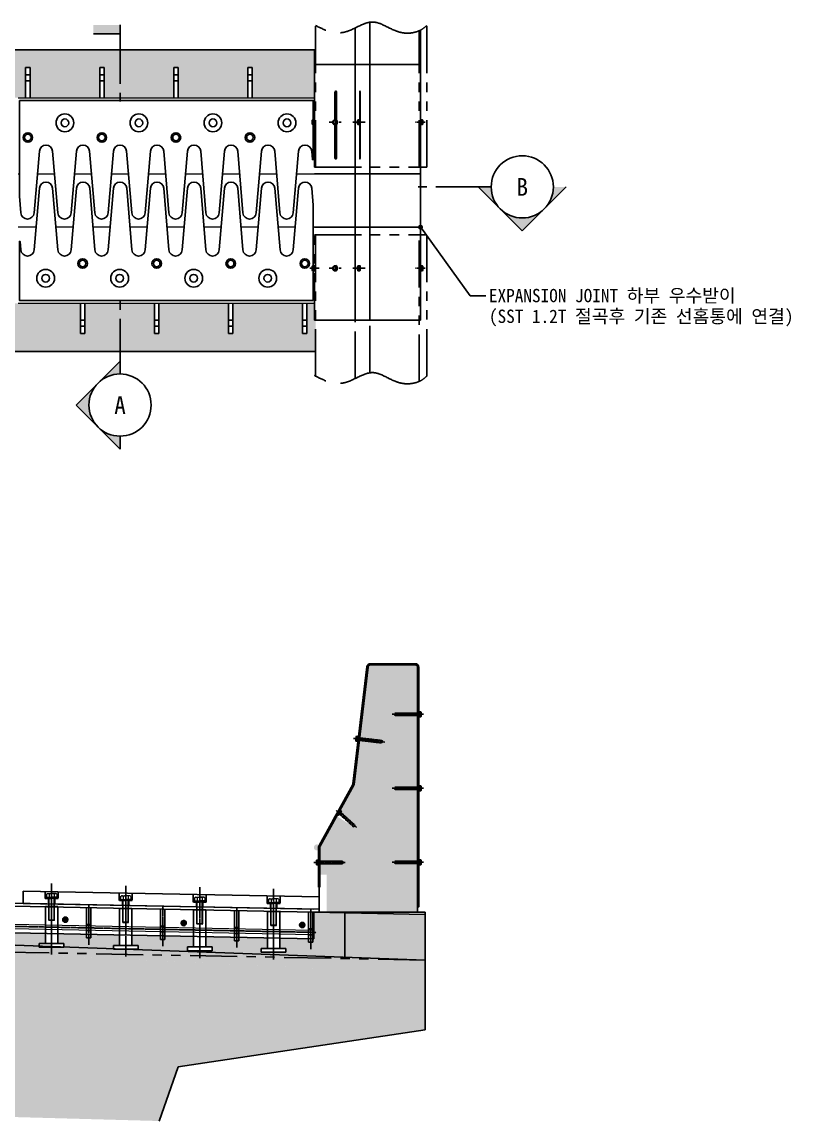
# Model space of a CAD drawing. Header units: inches. Extents: x 1408883 to 1428975, y -49105 to -40709.
# Drawn here: x 1412579 to 1415176, y -44675 to -40962 of the extents above; entities that cross this region are included whole.
import ezdxf
from ezdxf.enums import TextEntityAlignment as Align

# ---------------------------------------------------------------- set-up
doc = ezdxf.new("R2010")
doc.units = ezdxf.units.IN
doc.header["$LTSCALE"] = 5
doc.header["$MEASUREMENT"] = 0
for name, pattern in [('11$0$CENTER', [2, 1.25, -0.25, 0.25, -0.25]), ('11$0$CXB001', [3.1, 1.25, -0.2, 0.2, -0.2, 1.25]), ('11$0$PHANTOM', [63.5, 31.75, -6.35, 6.35, -6.35, 6.35, -6.35]), ('CENTER', [2, 1.25, -0.25, 0.25, -0.25]), ('CXB001', [3.1, 1.25, -0.2, 0.2, -0.2, 1.25]), ('HIDDEN', [0.375, 0.25, -0.125]), ('PHANTOM', [63.5, 31.75, -6.35, 6.35, -6.35, 6.35, -6.35])]:
    doc.linetypes.add(name, pattern=pattern)
doc.layers.get('0').update_dxf_attribs({"linetype": 'CONTINUOUS'})
for name, color, linetype in [('11$0$CSB-05-02-01-S03-CS-CONC', 4, 'CONTINUOUS'), ('11$0$CSB-05-02-01-S03-CS-STLC', 4, 'CONTINUOUS'), ('11$0$CSB-05-02-01-S03-CX-CENT', 1, '11$0$CXB001'), ('A-XXXX-SOLD', 252, 'CONTINUOUS'), ('CSB-05-02-01-S03-CS-CONC', 4, 'CONTINUOUS'), ('CSB-05-02-01-S03-CX-CENT', 1, 'CXB001'), ('CSB-05-02-01-S03-CX-MIS3', 3, 'CONTINUOUS'), ('HEACH', 4, 'CONTINUOUS'), ('일점쇄선', 1, 'CENTER')]:
    doc.layers.add(name, color=color, linetype=linetype)
for name, color, linetype, lineweight in [('11$0$LINE01', 4, 'CONTINUOUS', 15), ('A-MKXS-LEAD', 7, 'CONTINUOUS', 25), ('A-MKXS-MAK1', 3, 'CONTINUOUS', 25), ('A-MKXS-TEXT2', 7, 'CONTINUOUS', 25), ('A-XXXX-TXT2', 3, 'CONTINUOUS', 25), ('BOLT', 252, 'CONTINUOUS', 5)]:
    doc.layers.add(name, color=color, linetype=linetype, lineweight=lineweight)
doc.styles.add('돋움체', font='')
doc.styles.get('돋움체').set_extended_font_data('DotumChe')

# ---------------------------------------------------------------- blocks, each defined once
blk = doc.blocks.new('11$0$oooi')
at = {"color": 4}
for p, q in [((-89.1, 13260.7), (-89.1, 13158.7)), ((-74.1, 13260.7), (-74.1, 13158.7)), ((160.9, 13260.7), (160.9, 13158.7)), ((175.9, 13260.7), (175.9, 13158.7)), ((410.9, 13260.7), (410.9, 13158.7)), ((425.9, 13260.7), (425.9, 13158.7)), ((660.9, 13260.7), (660.9, 13158.7)), ((675.9, 13260.7), (675.9, 13158.7)), ((-89.1, 13203.7), (-74.1, 13203.7)), ((-89.1, 13183.7), (-74.1, 13183.7)), ((160.9, 13203.7), (175.9, 13203.7)), ((160.9, 13183.7), (175.9, 13183.7)), ((410.9, 13203.7), (425.9, 13203.7)), ((410.9, 13183.7), (425.9, 13183.7)), ((660.9, 13203.7), (675.9, 13203.7)), ((660.9, 13183.7), (675.9, 13183.7)), ((-89.1, 13158.7), (-74.1, 13158.7)), ((160.9, 13158.7), (175.9, 13158.7)), ((410.9, 13158.7), (425.9, 13158.7)), ((660.9, 13158.7), (675.9, 13158.7))]:
    blk.add_line(p, q, dxfattribs=at)
blk.add_lwpolyline([(-110.1, 13270.7), (-110.1, 13593), (-105.3, 13650.1, -0.918989), (-60.5, 13650.1), (-42.8, 13441.3, 0.918989), (2, 13441.3), (19.7, 13650.1, -0.918989), (64.5, 13650.1), (82.2, 13441.3, 0.918989), (127, 13441.3), (144.7, 13650.1, -0.918989), (189.5, 13650.1), (207.2, 13441.3, 0.918989), (252, 13441.3), (269.7, 13650.1, -0.918989), (314.5, 13650.1), (332.2, 13441.3, 0.918989), (377, 13441.3), (394.7, 13650.1, -0.918989), (439.5, 13650.1), (457.2, 13441.3, 0.918989), (502, 13441.3), (519.7, 13650.1, -0.918989), (564.5, 13650.1), (582.2, 13441.3, 0.918989), (627, 13441.3), (644.7, 13650.1, -0.918989), (689.5, 13650.1), (707.2, 13441.3, 0.918989), (752, 13441.3), (769.7, 13650.1, -0.918989), (814.5, 13650.1), (832.2, 13441.3, 0.918989), (877, 13441.3), (879.5, 13469.9), (881.9, 13469.9), (881.9, 13270.7)], format="xyb", close=True)
for centre, radius in [((43.4, 13345.7), 30), ((293.4, 13345.7), 30), ((543.4, 13345.7), 30), ((793.4, 13345.7), 30), ((43.4, 13345.7), 13), ((293.4, 13345.7), 13), ((543.4, 13345.7), 13), ((793.4, 13345.7), 13)]:
    blk.add_circle(centre, radius)
at = {"layer": '11$0$LINE01', "color": 6, "linetype": 'ByBlock'}
for p, q in [((-114.1, 13518.2), (-110.1, 13518.2)), ((-49.3, 13518.2), (8.5, 13518.2)), ((75.7, 13518.2), (133.5, 13518.2)), ((200.7, 13518.2), (258.5, 13518.2)), ((325.7, 13518.2), (383.5, 13518.2)), ((450.7, 13518.2), (508.5, 13518.2)), ((575.7, 13518.2), (633.5, 13518.2)), ((700.7, 13518.2), (758.5, 13518.2)), ((825.7, 13518.2), (885.9, 13518.2)), ((-114.1, 13260.7), (885.9, 13260.7))]:
    blk.add_line(p, q, dxfattribs=at)
blk = doc.blocks.new('adsfafd')
at = {"color": 0, "ltscale": 2}
for p, q in [((-9297, 31597), (-9247, 31597)), ((-9297, 31447), (-9297, 31597)), ((-9247, 31447), (-9247, 31597)), ((-9322, 31432), (-9322, 31447)), ((-9322, 31447), (-9222, 31447)), ((-9322, 31432), (-9222, 31432)), ((-9222, 31432), (-9222, 31447))]:
    blk.add_line(p, q, dxfattribs=at)

msp = doc.modelspace()

# ---------------------------------------------------------------- hatches: boundary and pattern name
at = {"layer": 'A-MKXS-MAK1'}
msp.add_hatch(color=256, dxfattribs=at).paths.add_polyline_path([(1412819.9, -41002.1), (1412819.9, -40972.1), (1412909.9, -40972.1), (1412909.9, -41002.1)])
h = msp.add_hatch(color=256, dxfattribs=at)
h.paths.add_polyline_path([(1414268.2, -41667.7), (1414193.9, -41593.5, 0.414214), (1414342.4, -41593.5)])
h.paths.add_polyline_path([(1414193.9, -41593.5), (1414119.7, -41519.2), (1414163.2, -41519.2, 0.198912)])
h.paths.add_polyline_path([(1414342.4, -41593.5, 0.198912), (1414373.2, -41519.2), (1414416.7, -41519.2)])
h = msp.add_hatch(color=256, dxfattribs=at)
h.paths.add_polyline_path([(1412761.5, -42256.2), (1412835.7, -42182, 0.414214), (1412835.7, -42330.5)])
h.paths.add_polyline_path([(1412835.7, -42182), (1412909.9, -42107.7), (1412909.9, -42151.2, 0.198912)])
h.paths.add_polyline_path([(1412835.7, -42330.5, 0.198912), (1412909.9, -42361.2), (1412909.9, -42404.7)])
at = {"layer": 'A-XXXX-SOLD'}
for points in [[(1412356.2, -41115.8), (1412341.2, -41115.8), (1412341.2, -41217.8), (1412106.2, -41217.8), (1412106.2, -41115.8), (1412091.2, -41115.8), (1412091.2, -41217.8), (1411856.2, -41217.8), (1411856.2, -41115.8), (1411841.2, -41115.8), (1411841.2, -41217.8), (1411606.2, -41217.8), (1411606.2, -41115.8), (1411591.2, -41115.8), (1411591.2, -41217.8), (1411566.2, -41217.8), (1411566.2, -41055.8), (1413566.2, -41055.8), (1413566.2, -41217.8), (1413356.2, -41217.8), (1413356.2, -41115.8), (1413341.2, -41115.8), (1413341.2, -41217.8), (1413106.2, -41217.8), (1413106.2, -41115.8), (1413091.2, -41115.8), (1413091.2, -41217.8), (1412856.2, -41217.8), (1412856.2, -41115.8), (1412841.2, -41115.8), (1412841.2, -41217.8), (1412606.2, -41217.8), (1412606.2, -41115.8), (1412591.2, -41115.8), (1412591.2, -41217.8), (1412356.2, -41217.8)], [(1412541.2, -41912.8), (1412566.2, -41912.8), (1412776.2, -41912.8), (1412776.2, -42014.8), (1412791.2, -42014.8), (1412791.2, -41912.8), (1413026.2, -41912.8), (1413026.2, -42014.8), (1413041.2, -42014.8), (1413041.2, -41912.8), (1413276.2, -41912.8), (1413276.2, -42014.8), (1413291.2, -42014.8), (1413291.2, -41912.8), (1413526.2, -41912.8), (1413526.2, -42014.8), (1413541.2, -42014.8), (1413541.2, -41912.8), (1413566.2, -41912.8), (1413566.2, -41969), (1413570.4, -41969), (1413570.4, -42074.8), (1411566.2, -42074.8), (1411566.2, -41912.8), (1411776.2, -41912.8), (1411776.2, -42014.8), (1411791.2, -42014.8), (1411791.2, -41912.8), (1412026.2, -41912.8), (1412026.2, -42014.8), (1412041.2, -42014.8), (1412041.2, -41912.8), (1412276.2, -41912.8), (1412276.2, -42014.8), (1412291.2, -42014.8), (1412291.2, -41912.8), (1412526.2, -41912.8), (1412526.2, -42014.8), (1412541.2, -42014.8)]]:
    msp.add_hatch(color=256, dxfattribs=at).paths.add_polyline_path(points)
h = msp.add_hatch(color=256, dxfattribs=at)
edge = h.paths.add_edge_path()
edge.add_line((1413914.9, -43950.9), (1413914.9, -43967.5))
edge.add_line((1413914.9, -43967.5), (1413607.2, -43967.5))
edge.add_line((1413607.2, -43967.5), (1413607.2, -43959.2))
edge.add_line((1413607.2, -43959.2), (1413607.2, -43842.5))
edge.add_line((1413607.2, -43842.5), (1413584.6, -43842.5))
edge.add_line((1413584.6, -43842.5), (1413584.6, -43805))
edge.add_line((1413584.6, -43805), (1413641.1, -43805))
edge.add_line((1413641.1, -43805), (1413642.4, -43803.8))
edge.add_line((1413642.4, -43803.8), (1413642.4, -43797.9))
edge.add_line((1413642.4, -43797.9), (1413641.1, -43796.7))
edge.add_line((1413641.1, -43796.7), (1413584.6, -43796.7))
edge.add_line((1413584.6, -43796.7), (1413584.6, -43747.9))
edge.add_arc((1413574.8, -43750.6), 10.2, 15.4252, 374.7297)
edge.add_line((1413584.7, -43748), (1413634.3, -43640))
edge.add_line((1413634.3, -43640), (1413698.2, -43681.5))
edge.add_line((1413698.2, -43681.5), (1413699.9, -43681.1))
edge.add_line((1413699.9, -43681.1), (1413703.1, -43676.3))
edge.add_line((1413703.1, -43676.3), (1413702.7, -43674.5))
edge.add_line((1413702.7, -43674.5), (1413638.8, -43633))
edge.add_line((1413638.8, -43633), (1413699.3, -43540))
edge.add_line((1413699.3, -43540), (1413700.3, -43538.4))
edge.add_line((1413700.3, -43538.4), (1413718, -43388.8))
edge.add_line((1413718, -43388.8), (1413793.8, -43397.8))
edge.add_line((1413793.8, -43397.8), (1413795.2, -43396.7))
edge.add_line((1413795.2, -43396.7), (1413795.8, -43390.9))
edge.add_line((1413795.8, -43390.9), (1413794.7, -43389.5))
edge.add_line((1413794.7, -43389.5), (1413719, -43380.5))
edge.add_line((1413719, -43380.5), (1413747.4, -43141.5))
edge.add_arc((1413755.6, -43142.5), 8.33, 90, 173.2388, ccw=False)
edge.add_line((1413755.6, -43134.2), (1413906.6, -43134.2))
edge.add_arc((1413906.6, -43142.5), 8.33, 0, 90, ccw=False)
edge.add_line((1413914.9, -43142.5), (1413914.9, -43950.9))
h = msp.add_hatch(color=256, dxfattribs=at)
h.dxf.hatch_style = 1
h.paths.add_polyline_path([(1413939.9, -44367), (1413939.9, -44176.8), (1412375.5, -44101.4), (1409457.5, -44046.1), (1409457.5, -44010.8, -0.283486), (1409366.5, -43887.8), (1409187, -43887.8), (1409187, -44287.2), (1410020.4, -44412.2), (1410084.8, -44594), (1413041.8, -44674.9), (1413106.6, -44492)])
h.paths.add_polyline_path([(1409457.5, -43887.8), (1409366.5, -43887.8, 0.283486), (1409457.5, -44010.8)])
h.paths.add_polyline_path([(1413939.9, -43977.2), (1413669.4, -43971.4), (1413669.4, -44125.9), (1412421.9, -44102.2), (1412421.9, -44103.6), (1413939.9, -44176.8)], flags=17)
at = {"layer": 'BOLT'}
h = msp.add_hatch(dxfattribs=at)
h.set_pattern_fill('AR-SAND', color=1, scale=24.948364)
h.set_pattern_definition([(37.5, (1373145.15, -37974.157), (-1.57158, 48.0711), [0, -37.921513, 0, -42.412218, 0, -40.54109]), (7.5, (1373145.15, -37974.16), (44.15303, 70.40793), [0, -20.457658, 0, -34.179258, 0, -13.09789]), (327.5, (1373114.463, -37974.157), (77.692743, 0.141184), [0, -12.47418, 0, -44.907054, 0, -58.628654]), (317.5, (1373114.46, -37974.16), (74.99794, 21.89657), [0, -6.23709, 0, -29.43907, 0, -33.68029])])
h.paths.add_polyline_path([(1413669.4, -43971.4), (1413564.9, -43969.2), (1413564.9, -44034.3, -0.272693), (1413564.9, -44041.1), (1413564.9, -44059.2), (1413561.5, -44059.1), (1413561.5, -44071.1), (1413546.5, -44071.1), (1413546.5, -44058.8), (1413449.5, -44056.9), (1413449.5, -44091.9), (1413470.3, -44091.9), (1413470.3, -44104.4), (1413428.7, -44104.4), (1413428.7, -44121.3), (1413669.4, -44125.9)])
h.paths.add_polyline_path([(1413387, -44091.9), (1413407.8, -44091.9), (1413407.8, -44056.1), (1413311.3, -44054.1), (1413311.3, -44066.1), (1413296.3, -44066.1), (1413296.3, -44053.8), (1413199.8, -44051.9), (1413199.8, -44086.9), (1413220.7, -44086.9), (1413220.7, -44099.4), (1413179, -44099.4), (1413179, -44116.6), (1413428.7, -44121.3), (1413428.7, -44104.4), (1413387, -44104.4)])
h.paths.add_polyline_path([(1413158.2, -44051.1), (1413061.5, -44049.2), (1413061.5, -44061.2), (1413046.5, -44061.2), (1413046.5, -44048.9), (1412949.8, -44046.9), (1412949.8, -44082), (1412970.7, -44082), (1412970.7, -44094.5), (1412929, -44094.5), (1412929, -44111.8), (1413179, -44116.6), (1413179, -44099.4), (1413137.3, -44099.4), (1413137.3, -44086.9), (1413158.2, -44086.9)])
h.paths.add_polyline_path([(1412908.2, -44046.1), (1412811.6, -44044.2), (1412811.6, -44056.2), (1412796.6, -44056.2), (1412796.6, -44043.9), (1412699.8, -44042), (1412699.8, -44074.6), (1412720.7, -44074.6), (1412720.7, -44087.1), (1412679, -44087.1), (1412679, -44107.1), (1412929, -44111.8), (1412929, -44094.5), (1412887.3, -44094.5), (1412887.3, -44082), (1412908.2, -44082)])
h.paths.add_polyline_path([(1412658.2, -44041.1), (1412554.7, -44039.1), (1412554.7, -44051.1), (1412539.7, -44051.1), (1412539.7, -44038.8), (1412442.7, -44036.8), (1412442.7, -44071.9), (1412463.6, -44071.9), (1412463.6, -44084.4), (1412421.9, -44084.4), (1412421.9, -44102.2), (1412679, -44107.1), (1412679, -44087.1), (1412637.3, -44087.1), (1412637.3, -44074.6), (1412658.2, -44074.6)])
h.paths.add_polyline_path([(1412401.1, -44036), (1412304.5, -44034.1), (1412304.5, -44046.1), (1412289.5, -44046.1), (1412289.5, -44033.8), (1412193.1, -44031.9), (1412193.1, -44066.9), (1412213.9, -44066.9), (1412213.9, -44079.4), (1412172.2, -44079.4), (1412172.2, -44091.6), (1412375.5, -44101.4), (1412421.9, -44102.2), (1412421.9, -44084.4), (1412380.2, -44084.4), (1412380.2, -44071.9), (1412401.1, -44071.9)])
h.paths.add_polyline_path([(1412151.4, -44031), (1412054.7, -44029.1), (1412054.7, -44041.1), (1412039.7, -44041.1), (1412039.7, -44028.8), (1411943.1, -44026.9), (1411943.1, -44061.9), (1411963.9, -44061.9), (1411963.9, -44074.4), (1411922.2, -44074.4), (1411922.2, -44079.5), (1412172.2, -44091.6), (1412172.2, -44079.4), (1412130.6, -44079.4), (1412130.6, -44066.9), (1412151.4, -44066.9)])
h.paths.add_polyline_path([(1411901.4, -44026.1), (1411804.8, -44024.1), (1411804.8, -44036.1), (1411789.8, -44036.1), (1411789.8, -44023.8), (1411693.1, -44021.9), (1411693.1, -44054.6), (1411713.9, -44054.6), (1411713.9, -44067.1), (1411663.9, -44067.1), (1411922.2, -44079.5), (1411922.2, -44074.4), (1411880.6, -44074.4), (1411880.6, -44061.9), (1411901.4, -44061.9)])
h.paths.add_polyline_path([(1411651.4, -44021.1), (1411548, -44019), (1411548, -44031), (1411533, -44031), (1411533, -44018.7), (1411436, -44016.8), (1411436, -44051.8), (1411456.8, -44051.8), (1411456.8, -44057.1), (1411630.6, -44065.5), (1411630.6, -44054.6), (1411651.4, -44054.6)])
h.paths.add_polyline_path([(1411672.2, -44067.5), (1411663.9, -44067.1), (1411630.6, -44067.1), (1411630.6, -44065.5), (1411456.8, -44057.1), (1411456.8, -44064.3), (1411415.1, -44064.3), (1411415.1, -44083.2), (1411672.2, -44088.1)])
h.paths.add_polyline_path([(1411922.2, -44079.5), (1411672.2, -44067.5), (1411672.2, -44088.1), (1411922.2, -44092.8)])
h.paths.add_polyline_path([(1411922.2, -44079.5), (1411922.2, -44092.8), (1412172.2, -44097.5), (1412172.2, -44091.6)])
h.paths.add_polyline_path([(1411394.3, -44016), (1411297.8, -44014), (1411297.8, -44026), (1411290.3, -44026), (1411290.3, -44049.1), (1411373.5, -44053.1), (1411373.5, -44051.8), (1411394.3, -44051.8)])
h.paths.add_polyline_path([(1411282.8, -44013.7), (1411186.3, -44011.8), (1411186.3, -44044.1), (1411290.3, -44049.1), (1411290.3, -44026), (1411282.8, -44026)])
h.paths.add_polyline_path([(1411415.1, -44064.3), (1411373.5, -44064.3), (1411373.5, -44053.1), (1411290.3, -44049.1), (1411186.3, -44044.1), (1411186.3, -44046.8), (1411207.1, -44046.8), (1411207.1, -44059.3), (1411165.5, -44059.3), (1411165.5, -44078.5), (1411415.1, -44083.2)])
h.paths.add_polyline_path([(1411123.8, -44046.8), (1411144.6, -44046.8), (1411144.6, -44042.1), (1410936.3, -44032), (1410936.3, -44041.9), (1410957.1, -44041.9), (1410957.1, -44054.4), (1410915.5, -44054.4), (1410915.5, -44073.7), (1411165.5, -44078.5), (1411165.5, -44059.3), (1411123.8, -44059.3)])
h.paths.add_polyline_path([(1410915.5, -44031), (1410665.5, -44019), (1410665.5, -44069), (1410915.5, -44073.7), (1410915.5, -44054.4)])

# ---------------------------------------------------------------- linework, layer by layer
at = {"color": 0, "ltscale": 0.1}
for p, q in [((1413566.2, -41055.8), (1409468.7, -41055.8)), ((1413570.4, -42074.8), (1409741.7, -42074.8))]:
    msp.add_line(p, q, dxfattribs=at)
msp.add_line((1413566.2, -41217.8), (1413566.2, -41055.8))
at = {"color": 2, "ltscale": 0.1}
for p, q in [((1413566.2, -41475.3), (1413924.5, -41475.3)), ((1413566.2, -41655.3), (1413924.5, -41655.3)), ((1413939.9, -44131), (1410046.5, -43989.1)), ((1413939.9, -43977.2), (1413564.9, -43969.2))]:
    msp.add_line(p, q, dxfattribs=at)
at = {"color": 4}
for p, q in [((1412796.6, -43953.9), (1412796.6, -44056.2)), ((1412811.6, -43954.2), (1412811.6, -44056.2)), ((1413046.5, -43958.9), (1413046.5, -44061.2)), ((1413061.5, -43959.2), (1413061.5, -44061.2)), ((1413296.3, -43963.8), (1413296.3, -44066.1)), ((1413311.3, -43964.1), (1413311.3, -44066.1)), ((1413546.5, -43968.8), (1413546.5, -44071.1)), ((1413561.5, -43969.1), (1413561.5, -44071.1)), ((1412796.6, -44011.2), (1412811.6, -44011.2)), ((1412796.6, -44031.2), (1412811.6, -44031.2)), ((1413046.5, -44016.2), (1413061.5, -44016.2)), ((1413296.3, -44021.1), (1413311.3, -44021.1)), ((1413546.5, -44026.1), (1413561.5, -44026.1)), ((1412796.6, -44056.2), (1412811.6, -44056.2)), ((1413046.5, -44036.2), (1413061.5, -44036.2)), ((1413046.5, -44061.2), (1413061.5, -44061.2)), ((1413296.3, -44041.1), (1413311.3, -44041.1)), ((1413296.3, -44066.1), (1413311.3, -44066.1)), ((1413546.5, -44046.1), (1413561.5, -44046.1)), ((1413546.5, -44071.1), (1413561.5, -44071.1))]:
    msp.add_line(p, q, dxfattribs=at)
msp.add_lwpolyline([(1413924.4, -41654.5), (1414092.4, -41887.5), (1414144.8, -41887.5)])
at = {"color": 0, "ltscale": 0.1}
for centre, radius in [((1412598.7, -41352.4), 16), ((1412598.7, -41352.4), 11), ((1412848.7, -41352.4), 16), ((1412848.7, -41352.4), 11), ((1413098.7, -41352.4), 16), ((1413098.7, -41352.4), 11), ((1413348.7, -41352.4), 16), ((1413348.7, -41352.4), 11), ((1412783.7, -41778.1), 16), ((1412783.7, -41778.1), 11), ((1413033.7, -41778.1), 16), ((1413033.7, -41778.1), 11), ((1413283.7, -41778.1), 16), ((1413283.7, -41778.1), 11), ((1413533.7, -41778.1), 16), ((1413533.7, -41778.1), 11)]:
    msp.add_circle(centre, radius, dxfattribs=at)
at = {"layer": '11$0$CSB-05-02-01-S03-CS-CONC', "linetype": '11$0$PHANTOM'}
for p, q in [((1413570.4, -41452.6), (1413570.4, -40973.7)), ((1413703.7, -41489.4), (1413703.7, -40982.3)), ((1413753.7, -41489.4), (1413753.7, -40962.8)), ((1413945.4, -41452.6), (1413945.4, -40973.7)), ((1413920.4, -41452.6), (1413920.4, -40991.6)), ((1413566.2, -41452.6), (1413945.4, -41452.6)), ((1413566.2, -41681), (1413945.4, -41681)), ((1413566.2, -41969), (1413566.2, -41681)), ((1413570.4, -42158.2), (1413570.4, -41681)), ((1413920.4, -42176.1), (1413920.4, -41681)), ((1413945.4, -42158.2), (1413945.4, -41681)), ((1413703.7, -42166.8), (1413703.7, -41746)), ((1413753.7, -42147.2), (1413753.7, -41746))]:
    msp.add_line(p, q, dxfattribs=at)
at = {"layer": '11$0$CSB-05-02-01-S03-CS-STLC'}
for p, q in [((1413703.7, -41969), (1413703.7, -40982.3)), ((1413753.7, -40962.8), (1413753.7, -41969)), ((1413924.5, -41969), (1413924.5, -40989.6)), ((1413924.5, -41106), (1413566.2, -41106)), ((1413566.2, -41106), (1413566.2, -41452.6)), ((1413635.8, -41200.3), (1413635.8, -41292.3)), ((1413637.2, -41200.3), (1413637.2, -41292)), ((1413641.2, -41200.3), (1413641.2, -41293.5)), ((1413719.3, -41200.3), (1413719.3, -41292)), ((1413720.5, -41200.3), (1413720.5, -41293.5)), ((1413558.7, -41293.8), (1413559.4, -41292.6)), ((1413558.7, -41293.8), (1413558.7, -41307.6)), ((1413558.7, -41307.6), (1413559.4, -41308.9)), ((1413564.5, -41292.6), (1413559.4, -41292.6)), ((1413559.4, -41296.6), (1413564.5, -41296.6)), ((1413559.4, -41304.8), (1413564.5, -41304.8)), ((1413564.5, -41308.9), (1413559.4, -41308.9)), ((1413564.5, -41292), (1413564.5, -41309.5)), ((1413564.5, -41292), (1413566.2, -41292)), ((1413564.5, -41308.9), (1413564.5, -41292.6)), ((1413564.5, -41309.5), (1413566.2, -41309.5)), ((1413566.2, -41292), (1413566.2, -41309.5)), ((1413637.1, -41292.6), (1413632.9, -41292.6)), ((1413637.1, -41308.9), (1413632.9, -41308.9)), ((1413637.1, -41308.9), (1413632.9, -41308.9)), ((1413635.8, -41309.1), (1413635.8, -41420.5)), ((1413636.7, -41296.6), (1413641, -41296.6)), ((1413641, -41304.8), (1413636.7, -41304.8)), ((1413638.5, -41292), (1413637.1, -41292)), ((1413641, -41296.6), (1413637.1, -41292.6)), ((1413641, -41304.8), (1413637.1, -41308.9)), ((1413637.1, -41309.5), (1413638.5, -41309.5)), ((1413637.2, -41309.5), (1413637.2, -41420.5)), ((1413641, -41296.6), (1413641, -41304.8)), ((1413641.2, -41307.9), (1413641.2, -41420.5)), ((1413718.2, -41292.6), (1413713.3, -41292.6)), ((1413718.2, -41308.9), (1413713.3, -41308.9)), ((1413719, -41296.6), (1413714.1, -41296.6)), ((1413714.1, -41304.8), (1413719, -41304.8)), ((1413718.2, -41292), (1413719.9, -41292)), ((1413718.2, -41292.6), (1413719, -41296.6)), ((1413719, -41304.8), (1413718.2, -41308.9)), ((1413718.2, -41309.5), (1413719.9, -41309.5)), ((1413719, -41296.6), (1413719, -41304.8)), ((1413719.3, -41309.5), (1413719.3, -41420.5)), ((1413720.5, -41307.9), (1413720.5, -41420.5)), ((1413926.2, -41292), (1413924.5, -41292)), ((1413924.5, -41292), (1413924.5, -41309.5)), ((1413926.2, -41309.5), (1413924.5, -41309.5)), ((1413926.2, -41292), (1413926.2, -41309.5)), ((1413926.2, -41292.6), (1413931.3, -41292.6)), ((1413926.2, -41308.9), (1413926.2, -41292.6)), ((1413931.3, -41296.6), (1413926.2, -41296.6)), ((1413931.3, -41304.8), (1413926.2, -41304.8)), ((1413926.2, -41308.9), (1413931.3, -41308.9)), ((1413932, -41293.8), (1413931.3, -41292.6)), ((1413932, -41307.6), (1413931.3, -41308.9)), ((1413932, -41293.8), (1413932, -41307.6)), ((1413558.7, -41787.1), (1413559.4, -41785.9)), ((1413558.7, -41787.1), (1413558.7, -41800.9)), ((1413558.7, -41800.9), (1413559.4, -41802.2)), ((1413564.5, -41785.9), (1413559.4, -41785.9)), ((1413559.4, -41789.9), (1413564.5, -41789.9)), ((1413559.4, -41798.1), (1413564.5, -41798.1)), ((1413564.5, -41802.2), (1413559.4, -41802.2)), ((1413564.5, -41785.3), (1413564.5, -41802.8)), ((1413564.5, -41785.3), (1413566.2, -41785.3)), ((1413564.5, -41802.2), (1413564.5, -41785.9)), ((1413564.5, -41802.8), (1413566.2, -41802.8)), ((1413566.2, -41785.3), (1413566.2, -41802.8)), ((1413637.1, -41785.9), (1413632.9, -41785.9)), ((1413637.1, -41802.2), (1413632.9, -41802.2)), ((1413637.1, -41802.2), (1413632.9, -41802.2)), ((1413636.7, -41789.9), (1413641, -41789.9)), ((1413641, -41798.1), (1413636.7, -41798.1)), ((1413638.5, -41785.3), (1413637.1, -41785.3)), ((1413641, -41789.9), (1413637.1, -41785.9)), ((1413641, -41798.1), (1413637.1, -41802.2)), ((1413637.1, -41802.8), (1413638.5, -41802.8)), ((1413641, -41789.9), (1413641, -41798.1)), ((1413718.2, -41785.9), (1413713.3, -41785.9)), ((1413718.2, -41802.2), (1413713.3, -41802.2)), ((1413719, -41789.9), (1413714.1, -41789.9)), ((1413714.1, -41798.1), (1413719, -41798.1)), ((1413718.2, -41785.3), (1413719.9, -41785.3)), ((1413718.2, -41785.9), (1413719, -41789.9)), ((1413719, -41798.1), (1413718.2, -41802.2)), ((1413718.2, -41802.8), (1413719.9, -41802.8)), ((1413719, -41789.9), (1413719, -41798.1)), ((1413926.2, -41785.3), (1413924.5, -41785.3)), ((1413924.5, -41785.3), (1413924.5, -41802.8)), ((1413926.2, -41802.8), (1413924.5, -41802.8)), ((1413926.2, -41785.3), (1413926.2, -41802.8)), ((1413926.2, -41785.9), (1413931.3, -41785.9)), ((1413926.2, -41802.2), (1413926.2, -41785.9)), ((1413931.3, -41789.9), (1413926.2, -41789.9)), ((1413931.3, -41798.1), (1413926.2, -41798.1)), ((1413926.2, -41802.2), (1413931.3, -41802.2)), ((1413932, -41787.1), (1413931.3, -41785.9)), ((1413932, -41800.9), (1413931.3, -41802.2)), ((1413932, -41787.1), (1413932, -41800.9)), ((1413566.2, -41969), (1413924.5, -41969))]:
    msp.add_line(p, q, dxfattribs=at)
for centre, radius, start, end in [((1413561.9, -41294.6), 3.17, 180, 220.1307), ((1413570.3, -41300.7), 11.6, 159.3001, 200.6999), ((1413561.9, -41306.8), 3.17, 139.8693, 180), ((1413644.9, -41300.7), 16.4, 165.5513, 194.4487), ((1413640.6, -41303.7), 13.6, 124.7167, 148.5866), ((1413640.6, -41297.7), 13.6, 211.4134, 235.2833), ((1413639, -41290.6), 6.43, 197.4624, 249.2343), ((1413639, -41310.8), 6.43, 110.7657, 162.5376), ((1413647.7, -41300.7), 11.7, 159.6485, 200.3515), ((1413715.1, -41295.1), 3.09, 126.0691, 171.5216), ((1413715.1, -41306.4), 3.09, 188.4784, 233.9309), ((1413715.6, -41294.2), 2.85, 144.5464, 238.4917), ((1413715.6, -41307.2), 2.85, 121.5083, 215.4536), ((1413723, -41300.7), 9.79, 155.3401, 204.6599), ((1413928.9, -41294.6), 3.17, 319.8693, 0), ((1413920.5, -41300.7), 11.6, 339.3001, 20.6999), ((1413928.9, -41306.8), 3.17, 0, 40.1307), ((1413561.9, -41787.9), 3.17, 180, 220.1307), ((1413570.3, -41794), 11.6, 159.3001, 200.6999), ((1413561.9, -41800.1), 3.17, 139.8693, 180), ((1413644.9, -41794), 16.4, 165.5513, 194.4487), ((1413640.6, -41797), 13.6, 124.7167, 148.5866), ((1413640.6, -41791), 13.6, 211.4134, 235.2833), ((1413639, -41783.9), 6.43, 197.4624, 249.2343), ((1413639, -41804.1), 6.43, 110.7657, 162.5376), ((1413647.7, -41794), 11.7, 159.6485, 200.3515), ((1413715.1, -41788.3), 3.09, 126.0691, 171.5216), ((1413715.1, -41799.7), 3.09, 188.4784, 233.9309), ((1413715.6, -41787.5), 2.85, 144.5464, 238.4917), ((1413715.6, -41800.5), 2.85, 121.5083, 215.4536), ((1413723, -41794), 9.79, 155.3401, 204.6599), ((1413928.9, -41787.9), 3.17, 319.8693, 0), ((1413920.5, -41794), 11.6, 339.3001, 20.6999), ((1413928.9, -41800.1), 3.17, 0, 40.1307)]:
    msp.add_arc(centre, radius, start, end, dxfattribs=at)
at = {"layer": '11$0$CSB-05-02-01-S03-CS-STLC', "extrusion": (0, 0, -1)}
for centre, major_axis, ratio, start_param, end_param in [((1413638.5, -41200.3), (0, -5), 0.544988, 1.570796, 4.712389), ((1413639.9, -41200.3), (0, -5), 0.544988, 1.570796, 2.882286), ((1413719.9, -41200.3), (0, -5), 0.117663, 1.570796, 4.712389), ((1413637.1, -41300.7), (0, -8.75), 0.544988, 2.774385, 6.650393), ((1413638.5, -41300.7), (0, -8.75), 0.544988, 3.141593, 6.283185), ((1413718.2, -41300.7), (0, -8.75), 0.117663, 2.774385, 6.650393), ((1413719.9, -41300.7), (0, -8.75), 0.117663, 3.141593, 6.283185), ((1413638.5, -41420.5), (0, -5), 0.544988, 4.712389, 7.853982), ((1413639.9, -41420.5), (0, -5), 0.544988, 6.542492, 7.853982), ((1413719.9, -41420.5), (0, -5), 0.117663, 4.712389, 7.853982), ((1413637.1, -41794), (0, -8.75), 0.544988, 2.774385, 6.650393), ((1413638.5, -41794), (0, -8.75), 0.544988, 3.141593, 6.283185), ((1413718.2, -41794), (0, -8.75), 0.117663, 2.774385, 6.650393), ((1413719.9, -41794), (0, -8.75), 0.117663, 3.141593, 6.283185)]:
    msp.add_ellipse(centre, major_axis=major_axis, ratio=ratio, start_param=start_param, end_param=end_param, dxfattribs=at)
for centre, ratio in [((1413632.2, -41300.7), 0.544988), ((1413712.4, -41300.7), 0.117663), ((1413632.2, -41794), 0.544988), ((1413712.4, -41794), 0.117663)]:
    msp.add_ellipse(centre, major_axis=(0, -6.87), ratio=ratio, dxfattribs=at)
at = {"layer": '11$0$CSB-05-02-01-S03-CX-CENT', "linetype": '11$0$CENTER'}
for p, q in [((1413615.6, -41300.7), (1413632.2, -41300.7)), ((1413657.2, -41300.7), (1413647.2, -41300.7)), ((1413695.7, -41300.7), (1413712.4, -41300.7)), ((1413737.4, -41300.7), (1413723.5, -41300.7)), ((1413940.4, -41300.7), (1413907.9, -41300.7)), ((1413550.4, -41794), (1413582.9, -41794)), ((1413615.6, -41794), (1413632.2, -41794)), ((1413657.2, -41794), (1413647.2, -41794)), ((1413695.7, -41794), (1413712.4, -41794)), ((1413737.4, -41794), (1413723.5, -41794)), ((1413940.4, -41794), (1413907.9, -41794))]:
    msp.add_line(p, q, dxfattribs=at)
at = {"layer": '11$0$CSB-05-02-01-S03-CX-CENT', "ltscale": 50, "start_tangent": (-0.664062, -0.747678), "end_tangent": (-0.876584, 0.481248)}
msp.add_spline([(1413945.4, -40973.7), (1413858, -40997.4), (1413761.9, -40962.2), (1413662.5, -40997.4), (1413570.4, -40973.7)], degree=3, dxfattribs=at)
at = {"layer": '11$0$CSB-05-02-01-S03-CX-CENT', "ltscale": 50}
msp.add_open_spline([(1413945.4, -42158.2), (1413925.3, -42180.8), (1413848.8, -42198.1), (1413762, -42118.3), (1413667.6, -42202.3), (1413598.2, -42173.5), (1413570.4, -42158.2), (1413570.4, -42158.2), (1413570.4, -42158.2), (1413570.4, -42158.2), (1413569, -42157.4), (1413567.6, -42156.7), (1413566.2, -42155.9)], degree=3, knots=[0, 0, 0, 0, 108.601842, 231.486996, 357.990527, 472.125117, 472.125117, 472.125117, 472.128099, 472.128099, 472.128099, 477.829103, 477.829103, 477.829103, 477.829103], dxfattribs=at)
at = {"layer": 'A-MKXS-LEAD', "const_width": 8.32}
msp.add_lwpolyline([(1413920.4, -41655.3, 1), (1413928.7, -41655.3, 1)], format="xyb", close=True, dxfattribs=at)
at = {"layer": 'A-MKXS-MAK1'}
for p, q in [((1412909.9, -40972.1), (1412909.9, -41171)), ((1412909.9, -41002.1), (1412819.9, -41002.1)), ((1412909.9, -41201), (1412909.9, -41231)), ((1413916.3, -41519.2), (1413946.3, -41519.2)), ((1413976.3, -41519.2), (1414163.2, -41519.2)), ((1414119.7, -41519.2), (1414268.2, -41667.7)), ((1414416.7, -41519.2), (1414268.2, -41667.7)), ((1412909.9, -41904.4), (1412909.9, -41934.4)), ((1412909.9, -41964.4), (1412909.9, -42151.2)), ((1412909.9, -42107.7), (1412761.5, -42256.2)), ((1412909.9, -42404.7), (1412761.5, -42256.2)), ((1412909.9, -42361.2), (1412909.9, -42404.7))]:
    msp.add_line(p, q, dxfattribs=at)
for centre in [(1414268.2, -41519.2), (1412909.9, -42256.2)]:
    msp.add_circle(centre, 105, dxfattribs=at)
at = {"layer": 'BOLT', "linetype": 'ByBlock'}
for p, q in [((1412660.7, -43919.2), (1412660.7, -43923)), ((1412660.7, -43919.2), (1412679, -43919.2)), ((1412660.7, -43923), (1412679, -43923)), ((1412661.7, -43908.5), (1412664.8, -43906.7)), ((1412661.7, -43908.5), (1412661.7, -43919.2)), ((1412664.8, -43906.7), (1412670.3, -43906.7)), ((1412669, -43996.3), (1412669, -43923)), ((1412670.3, -43906.7), (1412679, -43906.7)), ((1412670.3, -43908.5), (1412670.3, -43919.2)), ((1412670.7, -43998), (1412670.7, -43923)), ((1412687.7, -43906.7), (1412679, -43906.7)), ((1412697.3, -43919.2), (1412679, -43919.2)), ((1412697.3, -43923), (1412679, -43923)), ((1412687.3, -43998), (1412687.3, -43923)), ((1412693.2, -43906.7), (1412687.7, -43906.7)), ((1412687.7, -43908.5), (1412687.7, -43919.2)), ((1412689, -43996.3), (1412689, -43923)), ((1412696.3, -43908.5), (1412693.2, -43906.7)), ((1412696.3, -43908.5), (1412696.3, -43919.2)), ((1412697.3, -43919.2), (1412697.3, -43923)), ((1412911.7, -43915.9), (1412914.8, -43914)), ((1412911.7, -43915.9), (1412911.7, -43926.5)), ((1412914.8, -43914), (1412920.3, -43914)), ((1412920.3, -43914), (1412929, -43914)), ((1412920.3, -43915.9), (1412920.3, -43926.5)), ((1412937.7, -43914), (1412929, -43914)), ((1412943.2, -43914), (1412937.7, -43914)), ((1412937.7, -43915.9), (1412937.7, -43926.5)), ((1412946.3, -43915.9), (1412943.2, -43914)), ((1412946.3, -43915.9), (1412946.3, -43926.5)), ((1413161.7, -43920.8), (1413164.8, -43919)), ((1413161.7, -43920.8), (1413161.7, -43931.5)), ((1413164.8, -43919), (1413170.3, -43919)), ((1413170.3, -43919), (1413179, -43919)), ((1413170.3, -43920.8), (1413170.3, -43931.5)), ((1413187.7, -43919), (1413179, -43919)), ((1413193.2, -43919), (1413187.7, -43919)), ((1413187.7, -43920.8), (1413187.7, -43931.5)), ((1413196.3, -43920.8), (1413193.2, -43919)), ((1413196.3, -43920.8), (1413196.3, -43931.5)), ((1412910.7, -43926.5), (1412910.7, -43930.3)), ((1412910.7, -43926.5), (1412929, -43926.5)), ((1412910.7, -43930.3), (1412929, -43930.3)), ((1412919, -44003.6), (1412919, -43930.3)), ((1412920.7, -44005.3), (1412920.7, -43930.3)), ((1412947.3, -43926.5), (1412929, -43926.5)), ((1412947.3, -43930.3), (1412929, -43930.3)), ((1412937.3, -44005.3), (1412937.3, -43930.3)), ((1412939, -44003.6), (1412939, -43930.3)), ((1412947.3, -43926.5), (1412947.3, -43930.3)), ((1413160.7, -43931.5), (1413160.7, -43935.3)), ((1413160.7, -43931.5), (1413179, -43931.5)), ((1413160.7, -43935.3), (1413179, -43935.3)), ((1413169, -44008.6), (1413169, -43935.3)), ((1413170.7, -44010.3), (1413170.7, -43935.3)), ((1413197.3, -43931.5), (1413179, -43931.5)), ((1413197.3, -43935.3), (1413179, -43935.3)), ((1413187.3, -44010.3), (1413187.3, -43935.3)), ((1413189, -44008.6), (1413189, -43935.3)), ((1413197.3, -43931.5), (1413197.3, -43935.3)), ((1413410.3, -43936.5), (1413410.3, -43940.2)), ((1413410.3, -43936.5), (1413428.7, -43936.5)), ((1413410.3, -43940.2), (1413428.7, -43940.2)), ((1413411.3, -43925.8), (1413414.5, -43924)), ((1413411.3, -43925.8), (1413411.3, -43936.5)), ((1413414.5, -43924), (1413420, -43924)), ((1413418.7, -44013.6), (1413418.7, -43940.2)), ((1413420, -43924), (1413428.7, -43924)), ((1413420, -43925.8), (1413420, -43936.5)), ((1413420.3, -44015.2), (1413420.3, -43940.2)), ((1413437.3, -43924), (1413428.7, -43924)), ((1413447, -43936.5), (1413428.7, -43936.5)), ((1413447, -43940.2), (1413428.7, -43940.2)), ((1413437, -44015.2), (1413437, -43940.2)), ((1413442.8, -43924), (1413437.3, -43924)), ((1413437.3, -43925.8), (1413437.3, -43936.5)), ((1413438.7, -44013.6), (1413438.7, -43940.2)), ((1413446, -43925.8), (1413442.8, -43924)), ((1413446, -43925.8), (1413446, -43936.5)), ((1413447, -43936.5), (1413447, -43940.2)), ((1412669, -43996.3), (1412670.7, -43998)), ((1412689, -43996.3), (1412669, -43996.3)), ((1412687.3, -43998), (1412689, -43996.3)), ((1412687.3, -43998), (1412670.7, -43998)), ((1412919, -44003.6), (1412920.7, -44005.3)), ((1412939, -44003.6), (1412919, -44003.6)), ((1412937.3, -44005.3), (1412920.7, -44005.3)), ((1412937.3, -44005.3), (1412939, -44003.6)), ((1413169, -44008.6), (1413170.7, -44010.3)), ((1413189, -44008.6), (1413169, -44008.6)), ((1413187.3, -44010.3), (1413170.7, -44010.3)), ((1413187.3, -44010.3), (1413189, -44008.6)), ((1413418.7, -44013.6), (1413420.3, -44015.2)), ((1413438.7, -44013.6), (1413418.7, -44013.6)), ((1413437, -44015.2), (1413420.3, -44015.2)), ((1413437, -44015.2), (1413438.7, -44013.6))]:
    msp.add_line(p, q, dxfattribs=at)
at = {"layer": 'BOLT', "color": 5}
msp.add_lwpolyline([(1409562, -43964.6), (1413559.2, -44044.3, 1), (1413559.2, -44031), (1409562, -43951.3, 1)], format="xyb", close=True, dxfattribs=at)
at = {"layer": 'BOLT', "linetype": 'ByBlock'}
for centre, radius, start, end in [((1412666, -43912.8), 6.06, 44.3853, 104.3853), ((1412679, -43928.2), 21.5, 90, 113.7477), ((1412670.3, -43908.5), 2.842170943040401e-13, 270, 358.7706), ((1412679, -43928.2), 21.5, 66.2523, 90), ((1412692, -43912.8), 6.06, 75.6147, 135.6147), ((1412687.7, -43908.5), 2.842170943040401e-13, 181.2294, 270), ((1412916, -43920.1), 6.06, 44.3853, 104.3853), ((1412929, -43935.5), 21.5, 90, 113.7477), ((1412920.3, -43915.9), 2.842170943040401e-13, 270, 358.7706), ((1412929, -43935.5), 21.5, 66.2523, 90), ((1412942, -43920.1), 6.06, 75.6147, 135.6147), ((1412937.7, -43915.9), 2.842170943040401e-13, 181.2294, 270), ((1413166, -43925.1), 6.06, 44.3853, 104.3853), ((1413179, -43940.5), 21.5, 90, 113.7477), ((1413170.3, -43920.8), 2.842170943040401e-13, 270, 358.7706), ((1413179, -43940.5), 21.5, 66.2523, 90), ((1413192, -43925.1), 6.06, 75.6147, 135.6147), ((1413187.7, -43920.8), 2.842170943040401e-13, 181.2294, 270), ((1413415.7, -43930.1), 6.06, 44.3853, 104.3853), ((1413428.7, -43945.5), 21.5, 90, 113.7477), ((1413420, -43925.8), 2.842170943040401e-13, 270, 358.7706), ((1413428.7, -43945.5), 21.5, 66.2523, 90), ((1413441.7, -43930.1), 6.06, 75.6147, 135.6147), ((1413437.3, -43925.8), 2.842170943040401e-13, 181.2294, 270)]:
    msp.add_arc(centre, radius, start, end, dxfattribs=at)
at = {"layer": 'CSB-05-02-01-S03-CS-CONC'}
for p, q in [((1413747.4, -43141.5), (1413700.3, -43538.4)), ((1413755.6, -43134.2), (1413906.6, -43134.2)), ((1413914.9, -43969.2), (1413914.9, -43142.5)), ((1413700.3, -43538.4), (1413584.6, -43747.3)), ((1413584.6, -43747.3), (1413584.6, -43843.2)), ((1413582.1, -43969.2), (1413582.1, -43884.8)), ((1412582.3, -43939.6), (1412582.3, -43898)), ((1413582.1, -43917.9), (1412582.3, -43898)), ((1413582.1, -43917.9), (1413582.1, -43959.5)), ((1413582.1, -43959.5), (1412582.3, -43939.6)), ((1412582.3, -43939.6), (1413582.1, -43959.5)), ((1413564.9, -43969.2), (1413939.9, -43969.2)), ((1413939.9, -44367), (1413939.9, -43969.2)), ((1413939.9, -44367), (1413106.6, -44492)), ((1413041.8, -44674.9), (1413106.6, -44492))]:
    msp.add_line(p, q, dxfattribs=at)
at = {"layer": 'CSB-05-02-01-S03-CS-CONC', "color": 6}
for p, q in [((1409562, -43879.5), (1413564.9, -43959.2)), ((1409562, -43889.5), (1413564.9, -43969.2)), ((1413564.9, -44059.2), (1409562, -43979.5)), ((1413564.9, -44059.2), (1413564.9, -43969.2))]:
    msp.add_line(p, q, dxfattribs=at)
at = {"layer": 'CSB-05-02-01-S03-CS-CONC'}
msp.add_lwpolyline([(1413584.6, -43884.8), (1413584.6, -43748.6, -0.145099), (1413585.3, -43746.3), (1413699.3, -43540, 0.115097), (1413700.5, -43536.4), (1413747.4, -43141.5, -0.380058), (1413755.6, -43134.2), (1413906.6, -43134.2, -0.414214), (1413914.9, -43142.5), (1413914.9, -43950.9), (1413919.1, -43950.9), (1413919.1, -43142.5, 0.414214), (1413906.6, -43130), (1413755.6, -43130, 0.380058), (1413743.2, -43141.1), (1413696.4, -43535.9, -0.115097), (1413695.8, -43537.7), (1413581.8, -43744, 0.145099), (1413580.5, -43748.6), (1413580.5, -43884.8)], format="xyb", close=True, dxfattribs=at)
for centre, start, end in [((1413755.6, -43142.5), 90, 173.2388), ((1413906.6, -43142.5), 0, 90)]:
    msp.add_arc(centre, 8.33, start, end, dxfattribs=at)
at = {"layer": 'CSB-05-02-01-S03-CX-CENT', "linetype": 'CENTER'}
for p, q in [((1413934.9, -43300.9), (1413829.1, -43300.9)), ((1413698.7, -43382.3), (1413803.8, -43394.8)), ((1413934.9, -43550.9), (1413829.1, -43550.9)), ((1413639.5, -43626.2), (1413708.5, -43683.2)), ((1413564.6, -43801.5), (1413670.5, -43801.5)), ((1413934.9, -43800.9), (1413829.1, -43800.9))]:
    msp.add_line(p, q, dxfattribs=at)
at = {"layer": 'CSB-05-02-01-S03-CX-CENT'}
for p, q in [((1412679, -44112.1), (1412679, -43873)), ((1412929, -44119.5), (1412929, -43880.3)), ((1413179, -44124.4), (1413179, -43885.3)), ((1413428.7, -44129.4), (1413428.7, -43890.2)), ((1409554.2, -43958), (1413572.7, -44037.7)), ((1412804.1, -44079.2), (1412804.1, -43945.9)), ((1413054, -44084.2), (1413054, -43950.8)), ((1413303.8, -44089.1), (1413303.8, -43955.8)), ((1413554, -44094.1), (1413554, -43960.8))]:
    msp.add_line(p, q, dxfattribs=at)
at = {"layer": 'CSB-05-02-01-S03-CX-MIS3', "linetype": 'HIDDEN'}
for p, q in [((1413838.6, -43296.7), (1413837.4, -43297.9)), ((1413837.4, -43303.8), (1413837.4, -43297.9)), ((1413837.4, -43303.8), (1413838.6, -43305)), ((1413919.1, -43296.7), (1413838.6, -43296.7)), ((1413838.6, -43305), (1413838.6, -43296.7)), ((1413919.1, -43305), (1413838.6, -43305)), ((1413713.9, -43388.3), (1413793.8, -43397.8)), ((1413714.9, -43380.1), (1413794.7, -43389.5)), ((1413793.8, -43397.8), (1413794.7, -43389.5)), ((1413795.2, -43396.7), (1413793.8, -43397.8)), ((1413794.7, -43389.5), (1413795.8, -43390.9)), ((1413795.2, -43396.7), (1413795.8, -43390.9)), ((1413838.6, -43546.7), (1413837.4, -43547.9)), ((1413837.4, -43553.8), (1413837.4, -43547.9)), ((1413919.1, -43546.7), (1413838.6, -43546.7)), ((1413838.6, -43555), (1413838.6, -43546.7)), ((1413837.4, -43553.8), (1413838.6, -43555)), ((1413919.1, -43555), (1413838.6, -43555)), ((1413650.5, -43638.3), (1413698.2, -43681.5)), ((1413655.1, -43631.3), (1413702.7, -43674.5)), ((1413698.2, -43681.5), (1413702.7, -43674.5)), ((1413699.9, -43681.1), (1413698.2, -43681.5)), ((1413699.9, -43681.1), (1413703.1, -43676.3)), ((1413702.7, -43674.5), (1413703.1, -43676.3)), ((1413580.5, -43797.3), (1413660.9, -43797.3)), ((1413580.5, -43805.7), (1413660.9, -43805.7)), ((1413660.9, -43797.3), (1413662.1, -43798.6)), ((1413660.9, -43805.7), (1413660.9, -43797.3)), ((1413662.1, -43804.4), (1413660.9, -43805.7)), ((1413662.1, -43804.4), (1413662.1, -43798.6)), ((1413838.6, -43796.7), (1413837.4, -43797.9)), ((1413837.4, -43803.8), (1413837.4, -43797.9)), ((1413837.4, -43803.8), (1413838.6, -43805)), ((1413919.1, -43796.7), (1413838.6, -43796.7)), ((1413838.6, -43805), (1413838.6, -43796.7)), ((1413919.1, -43805), (1413838.6, -43805)), ((1412657.3, -43899.5), (1412657.3, -43923)), ((1412668.2, -43923), (1412657.3, -43923)), ((1412668.2, -43939.6), (1412668.2, -43923)), ((1412700.7, -43923), (1412689.8, -43923)), ((1412689.8, -43939.6), (1412689.8, -43923)), ((1412700.7, -43900.3), (1412700.7, -43923)), ((1412907.3, -43904.4), (1412907.3, -43930.3)), ((1412950.7, -43905.3), (1412950.7, -43930.3)), ((1413157.3, -43909.4), (1413157.3, -43935.3)), ((1413200.7, -43910.3), (1413200.7, -43935.3)), ((1413407, -43914.4), (1413407, -43940.2)), ((1413450.3, -43915.2), (1413450.3, -43940.2)), ((1412918.2, -43930.3), (1412907.3, -43930.3)), ((1412918.2, -43947), (1412918.2, -43930.3)), ((1412950.7, -43930.3), (1412939.8, -43930.3)), ((1412939.8, -43947), (1412939.8, -43930.3)), ((1413168.2, -43935.3), (1413157.3, -43935.3)), ((1413168.2, -43951.9), (1413168.2, -43935.3)), ((1413200.7, -43935.3), (1413189.8, -43935.3)), ((1413189.8, -43951.9), (1413189.8, -43935.3)), ((1413417.8, -43940.2), (1413407, -43940.2)), ((1413417.8, -43956.9), (1413417.8, -43940.2)), ((1413450.3, -43940.2), (1413439.5, -43940.2)), ((1413439.5, -43956.9), (1413439.5, -43940.2))]:
    msp.add_line(p, q, dxfattribs=at)
at = {"layer": 'CSB-05-02-01-S03-CX-MIS3'}
for p, q in [((1413837.4, -43297.9), (1413919.1, -43297.9)), ((1413837.4, -43303.8), (1413919.1, -43303.8)), ((1413919.1, -43292.1), (1413919.1, -43309.6)), ((1413920.7, -43292.1), (1413919.1, -43292.1)), ((1413920.7, -43309.6), (1413919.1, -43309.6)), ((1413920.7, -43292.1), (1413920.7, -43309.6)), ((1413920.7, -43309), (1413920.7, -43292.7)), ((1413920.7, -43292.7), (1413925.8, -43292.7)), ((1413925.8, -43296.8), (1413920.7, -43296.8)), ((1413925.8, -43304.9), (1413920.7, -43304.9)), ((1413920.7, -43309), (1413925.8, -43309)), ((1413926.6, -43294), (1413925.8, -43292.7)), ((1413926.6, -43307.7), (1413925.8, -43309)), ((1413926.6, -43294), (1413926.6, -43307.7)), ((1413707.8, -43376.5), (1413706.1, -43390.1)), ((1413706.1, -43390.1), (1413706.7, -43391.5)), ((1413711.8, -43392.1), (1413706.7, -43391.5)), ((1413707.2, -43387.5), (1413712.3, -43388)), ((1413707.8, -43376.5), (1413708.6, -43375.3)), ((1413708.2, -43379.3), (1413713.2, -43379.9)), ((1413713.7, -43375.9), (1413708.6, -43375.3)), ((1413713.8, -43375.3), (1413711.7, -43392.7)), ((1413711.7, -43392.7), (1413713.4, -43392.9)), ((1413711.8, -43392.1), (1413713.7, -43375.9)), ((1413715.4, -43375.5), (1413713.4, -43392.9)), ((1413713.8, -43375.3), (1413715.4, -43375.5)), ((1413795.2, -43396.7), (1413714.1, -43387.1)), ((1413795.8, -43390.9), (1413714.7, -43381.3)), ((1413837.4, -43547.9), (1413919.1, -43547.9)), ((1413919.1, -43542.1), (1413919.1, -43559.6)), ((1413920.7, -43542.1), (1413919.1, -43542.1)), ((1413920.7, -43542.1), (1413920.7, -43559.6)), ((1413920.7, -43559), (1413920.7, -43542.7)), ((1413920.7, -43542.7), (1413925.8, -43542.7)), ((1413925.8, -43546.8), (1413920.7, -43546.8)), ((1413926.6, -43544), (1413925.8, -43542.7)), ((1413926.6, -43544), (1413926.6, -43557.7)), ((1413837.4, -43553.8), (1413919.1, -43553.8)), ((1413920.7, -43559.6), (1413919.1, -43559.6)), ((1413925.8, -43554.9), (1413920.7, -43554.9)), ((1413920.7, -43559), (1413925.8, -43559)), ((1413926.6, -43557.7), (1413925.8, -43559)), ((1413650.3, -43625), (1413642.8, -43636.5)), ((1413650.3, -43625), (1413651.6, -43624.3)), ((1413655.9, -43627.1), (1413651.6, -43624.3)), ((1413642.8, -43636.5), (1413642.7, -43638)), ((1413647, -43640.8), (1413642.7, -43638)), ((1413644.9, -43634.6), (1413649.2, -43637.3)), ((1413656.2, -43626.6), (1413646.6, -43641.3)), ((1413646.6, -43641.3), (1413648, -43642.2)), ((1413647, -43640.8), (1413655.9, -43627.1)), ((1413657.6, -43627.5), (1413648, -43642.2)), ((1413649.4, -43627.7), (1413653.6, -43630.5)), ((1413699.9, -43681.1), (1413651.2, -43637.3)), ((1413703.1, -43676.3), (1413654.4, -43632.4)), ((1413656.2, -43626.6), (1413657.6, -43627.5)), ((1413573, -43794.6), (1413573.7, -43793.3)), ((1413573, -43794.6), (1413573, -43808.4)), ((1413573, -43808.4), (1413573.7, -43809.7)), ((1413578.8, -43793.3), (1413573.7, -43793.3)), ((1413573.7, -43797.4), (1413578.8, -43797.4)), ((1413573.7, -43805.6), (1413578.8, -43805.6)), ((1413578.8, -43809.7), (1413573.7, -43809.7)), ((1413578.8, -43792.7), (1413580.5, -43792.7)), ((1413578.8, -43792.7), (1413578.8, -43810.2)), ((1413578.8, -43809.7), (1413578.8, -43793.3)), ((1413578.8, -43810.2), (1413580.5, -43810.2)), ((1413580.5, -43792.7), (1413580.5, -43810.2)), ((1413662.1, -43798.6), (1413580.5, -43798.6)), ((1413662.1, -43804.4), (1413580.5, -43804.4)), ((1413837.4, -43797.9), (1413919.1, -43797.9)), ((1413837.4, -43803.8), (1413919.1, -43803.8)), ((1413919.1, -43792.1), (1413919.1, -43809.6)), ((1413920.7, -43792.1), (1413919.1, -43792.1)), ((1413920.7, -43809.6), (1413919.1, -43809.6)), ((1413920.7, -43792.1), (1413920.7, -43809.6)), ((1413920.7, -43809), (1413920.7, -43792.7)), ((1413920.7, -43792.7), (1413925.8, -43792.7)), ((1413925.8, -43796.8), (1413920.7, -43796.8)), ((1413925.8, -43804.9), (1413920.7, -43804.9)), ((1413920.7, -43809), (1413925.8, -43809)), ((1413926.6, -43794), (1413925.8, -43792.7)), ((1413926.6, -43807.7), (1413925.8, -43809)), ((1413926.6, -43794), (1413926.6, -43807.7))]:
    msp.add_line(p, q, dxfattribs=at)
at = {"layer": 'CSB-05-02-01-S03-CX-MIS3', "linetype": 'PHANTOM'}
for p, q in [((1413669.4, -43967.5), (1413669.4, -44125.9)), ((1413939.9, -44131), (1409187, -44041))]:
    msp.add_line(p, q, dxfattribs=at)
at = {"layer": 'CSB-05-02-01-S03-CX-MIS3'}
for centre, radius, start, end in [((1413923.4, -43294.7), 3.17, 319.8693, 0), ((1413915, -43300.9), 11.6, 339.3001, 20.6999), ((1413923.4, -43307), 3.17, 0, 40.1307), ((1413709.4, -43389.8), 3.17, 133.112, 173.2427), ((1413718.4, -43384.7), 11.6, 152.5429, 193.9426), ((1413710.8, -43377.6), 3.17, 173.2427, 213.3734), ((1413923.4, -43544.7), 3.17, 319.8693, 0), ((1413915, -43550.9), 11.6, 339.3001, 20.6999), ((1413923.4, -43557), 3.17, 0, 40.1307), ((1413652.5, -43627.3), 3.17, 146.9761, 187.1068), ((1413645.8, -43637.6), 3.17, 106.8454, 146.9761), ((1413656.2, -43637), 11.6, 126.2763, 167.676), ((1413576.1, -43795.4), 3.17, 180, 220.1307), ((1413584.5, -43801.5), 11.6, 159.3001, 200.6999), ((1413576.1, -43807.6), 3.17, 139.8693, 180), ((1413923.4, -43794.7), 3.17, 319.8693, 0), ((1413915, -43800.9), 11.6, 339.3001, 20.6999), ((1413923.4, -43807), 3.17, 0, 40.1307)]:
    msp.add_arc(centre, radius, start, end, dxfattribs=at)
at = {"layer": 'HEACH', "linetype": 'ByBlock'}
for points in [[(1412720.9, -43987.5), (1412716.8, -43994.6), (1412720.9, -44001.7), (1412729.1, -44001.7), (1412733.2, -43994.6), (1412729.1, -43987.5)], [(1413120.9, -43999.3), (1413116.8, -44006.4), (1413120.9, -44013.5), (1413129.1, -44013.5), (1413133.2, -44006.4), (1413129.1, -43999.3)], [(1413520.9, -44005.5), (1413516.8, -44012.6), (1413520.9, -44019.6), (1413529.1, -44019.6), (1413533.2, -44012.6), (1413529.1, -44005.5)]]:
    msp.add_lwpolyline(points, close=True, dxfattribs=at)
for centre, radius in [((1412725, -43994.6), 8.75), ((1412725, -43994.6), 7.08), ((1412725, -43994.6), 4.17), ((1413125, -44006.4), 8.75), ((1413125, -44006.4), 7.08), ((1413125, -44006.4), 4.17), ((1413525, -44012.6), 8.75), ((1413525, -44012.6), 7.08), ((1413525, -44012.6), 4.17)]:
    msp.add_circle(centre, radius, dxfattribs=at)
at = {"layer": '일점쇄선', "linetype": 'CENTER'}
for p, q in [((1412714.5, -43994.6), (1412735.5, -43994.6)), ((1412725, -43984), (1412725, -44005.2)), ((1413125, -43995.8), (1413125, -44017)), ((1413114.5, -44006.4), (1413135.5, -44006.4)), ((1413514.5, -44012.6), (1413535.5, -44012.6)), ((1413525, -44001.9), (1413525, -44023.2))]:
    msp.add_line(p, q, dxfattribs=at)

# ---------------------------------------------------------------- block references
at = {"color": 0, "xscale": -1, "rotation": 180}
msp.add_blockref('11$0$oooi', (1412680.3, -27957.1), dxfattribs=at)
at = {"color": 0, "xscale": -1}
msp.add_blockref('11$0$oooi', (1413452.1, -55173.5), dxfattribs=at)
at = {"color": 0, "xscale": 0.8333333333333334, "yscale": 0.8333333333333334, "zscale": 0.8333333333333334}
for p in [(1420405.7, -70280.5), (1420655.7, -70287.8), (1420905.7, -70292.8), (1421155.3, -70297.7)]:
    msp.add_blockref('adsfafd', p, dxfattribs=at)

# ---------------------------------------------------------------- texts
at = {"layer": 'A-MKXS-TEXT2', "style": '돋움체'}
for s, p in [('B', (1414268.2, -41519.2)), ('A', (1412909.9, -42256.2))]:
    msp.add_text(s, height=60, dxfattribs=at).set_placement(p, align=Align.MIDDLE)
at = {"layer": 'A-XXXX-TXT2', "style": '돋움체'}
for s, p in [('EXPANSION JOINT 하부 우수받이', (1414155.6, -41908.8)), ('(SST 1.2T 절곡후 기존 선홈통에 연결)', (1414155.6, -41978.8))]:
    msp.add_text(s, height=45, dxfattribs=at).set_placement(p)

doc.saveas('drawing.dxf')
